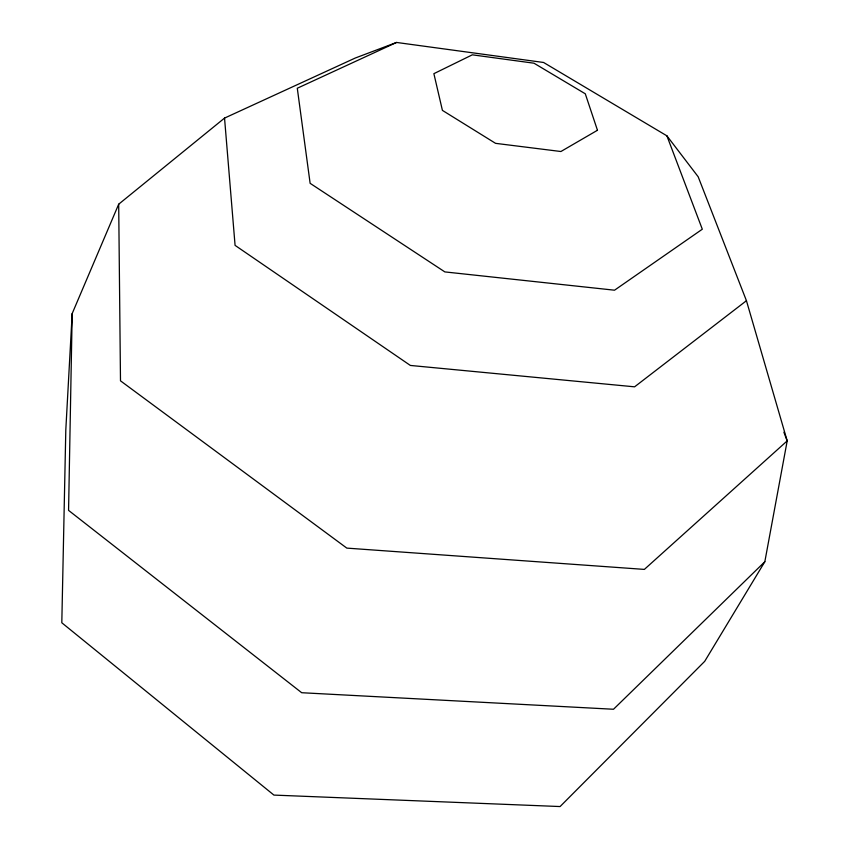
<?xml version="1.0" encoding="UTF-8"?>
<svg xmlns="http://www.w3.org/2000/svg" width="849" height="849" viewBox="0 0 849 849"><rect width="100%" height="100%" fill="white"/><g stroke="black" fill="none" stroke-linecap="round" stroke-linejoin="round"><path stroke-width="1.27" d="M72.186 313.557L68.567 510.376L301.692 692.72L613.498 709.255L764.832 561.72L787.193 440.896L746.441 300.716L698.175 176.772L666.9 135.829L543.583 62.476L396.536 42.45L355.317 58.008L224.539 118.096L118.69 204.206L72.186 313.557L65.808 429.881L61.807 622.773L273.919 795.089L560.085 806.55L704.702 661.339L764.832 561.72M746.441 300.716L634.596 386.826L410.364 365.441L235.077 245.372L224.539 118.096M396.536 42.45L297.288 88.243L310.129 183.32L444.865 271.913L614.538 290.199L702.303 229.219L666.9 135.829M783.892 432.247L787.193 440.896L644.37 569.403L346.827 548.114L120.494 380.83L118.69 204.206M597.463 130.268L560.902 151.515L495.572 143.343L442.414 110.381L433.881 73.672L472.32 54.824L534 63.208L585.29 93.793L597.463 130.268"/></g></svg>
